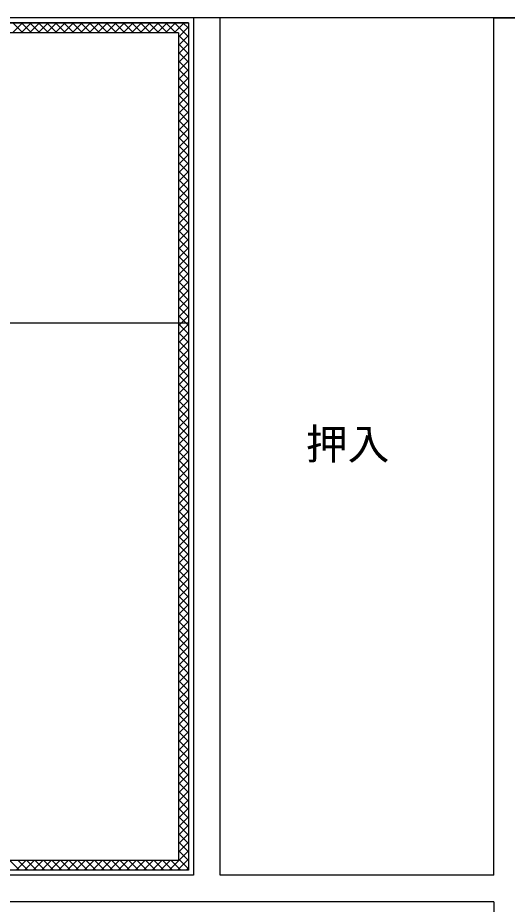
# Model space of a CAD drawing. Units: millimetres, scale not verified. Extents: x -6877 to 6873, y -4866 to 4752.
# Drawn here: x -2479 to -1013, y 653 to 3310 of the extents above; entities that cross this region are included whole.
import ezdxf
from ezdxf.enums import TextEntityAlignment as Align

# ---------------------------------------------------------------- set-up
doc = ezdxf.new("R2010")
doc.units = ezdxf.units.MM
doc.header["$LTSCALE"] = 50
for name, color, linetype in [('1-1_中線', 7, 'Continuous'), ('1-3_太線２', 3, 'Continuous'), ('1-4_細線', 4, 'Continuous'), ('1-6_文字', 4, 'Continuous'), ('1-A_中線', 4, 'Continuous')]:
    doc.layers.add(name, color=color, linetype=linetype)
doc.styles.add('ＭＳ ゴシック', font='')
doc.styles.get('ＭＳ ゴシック').set_extended_font_data('MS Gothic')

msp = doc.modelspace()

# ---------------------------------------------------------------- linework, layer by layer
at = {"layer": '1-1_中線'}
for p, q in [((-1967.55, 3295.4), (-5467.55, 3295.4)), ((-2567.55, 2395.4), (-1967.55, 2395.4))]:
    msp.add_line(p, q, dxfattribs=at)
msp.add_lwpolyline([(-1967.55, 3295.4), (-1967.55, 755.4), (-5467.55, 755.4)], dxfattribs=at)
at = {"layer": '1-3_太線２'}
msp.add_line((5167.45, 3310.4), (-5482.55, 3310.4), dxfattribs=at)
at = {"layer": '1-4_細線'}
for p, q in [((-1872.55, 3310.4), (-1952.55, 3310.4)), ((-1952.55, 3310.4), (-1952.55, 740.4)), ((-1872.55, 740.4), (-1872.55, 3310.4)), ((-1052.55, 3310.4), (-972.55, 3310.4)), ((-1052.55, 740.4), (-1052.55, 3310.4)), ((-1952.55, 740.4), (-5482.55, 740.4)), ((-1052.55, 740.4), (-1872.55, 740.4)), ((-1052.55, 660.4), (-5482.55, 660.4)), ((-1052.55, 660.4), (-1052.55, -2219.6))]:
    msp.add_line(p, q, dxfattribs=at)
at = {"layer": '1-A_中線'}
for p, q in [((-5467.55, 3295.4), (-1967.55, 3295.4)), ((-2463.9, 3295.4), (-2493.9, 3265.4)), ((-2493.24, 3295.4), (-2463.24, 3265.4)), ((-2438.44, 3295.4), (-2468.44, 3265.4)), ((-2467.78, 3295.4), (-2437.78, 3265.4)), ((-2412.98, 3295.4), (-2442.98, 3265.4)), ((-2442.32, 3295.4), (-2412.32, 3265.4)), ((-2387.53, 3295.4), (-2417.53, 3265.4)), ((-2416.87, 3295.4), (-2386.87, 3265.4)), ((-2362.07, 3295.4), (-2392.07, 3265.4)), ((-2391.41, 3295.4), (-2361.41, 3265.4)), ((-2336.62, 3295.4), (-2366.62, 3265.4)), ((-2365.96, 3295.4), (-2335.96, 3265.4)), ((-2311.16, 3295.4), (-2341.16, 3265.4)), ((-2340.5, 3295.4), (-2310.5, 3265.4)), ((-2285.7, 3295.4), (-2315.7, 3265.4)), ((-2315.04, 3295.4), (-2285.04, 3265.4)), ((-2260.25, 3295.4), (-2290.25, 3265.4)), ((-2289.59, 3295.4), (-2259.59, 3265.4)), ((-2234.79, 3295.4), (-2264.79, 3265.4)), ((-2264.13, 3295.4), (-2234.13, 3265.4)), ((-2209.34, 3295.4), (-2239.34, 3265.4)), ((-2238.68, 3295.4), (-2208.68, 3265.4)), ((-2183.88, 3295.4), (-2213.88, 3265.4)), ((-2213.22, 3295.4), (-2183.22, 3265.4)), ((-2158.43, 3295.4), (-2188.43, 3265.4)), ((-2187.77, 3295.4), (-2157.77, 3265.4)), ((-2132.97, 3295.4), (-2162.97, 3265.4)), ((-2162.31, 3295.4), (-2132.31, 3265.4)), ((-2107.51, 3295.4), (-2137.51, 3265.4)), ((-2136.85, 3295.4), (-2106.85, 3265.4)), ((-2082.06, 3295.4), (-2112.06, 3265.4)), ((-2111.4, 3295.4), (-2081.4, 3265.4)), ((-2056.6, 3295.4), (-2086.6, 3265.4)), ((-2085.94, 3295.4), (-2055.94, 3265.4)), ((-2031.15, 3295.4), (-2061.15, 3265.4)), ((-2060.49, 3295.4), (-2030.49, 3265.4)), ((-2005.69, 3295.4), (-2035.69, 3265.4)), ((-2035.03, 3295.4), (-2005.03, 3265.4)), ((-1980.23, 3295.4), (-2010.23, 3265.4)), ((-2009.57, 3295.4), (-1967.55, 3253.38)), ((-1984.12, 3295.4), (-1967.55, 3278.84)), ((-1967.55, 3295.4), (-1967.55, 755.4)), ((-1967.55, 3282.63), (-1997.55, 3252.63)), ((-1997.55, 3265.4), (-1997.55, 785.4)), ((-1997.55, 3257.93), (-1967.55, 3227.93)), ((-1967.55, 3257.17), (-1997.55, 3227.17)), ((-1997.55, 3232.47), (-1967.55, 3202.47)), ((-1967.55, 3231.72), (-1997.55, 3201.72)), ((-1997.55, 3207.02), (-1967.55, 3177.02)), ((-1967.55, 3206.26), (-1997.55, 3176.26)), ((-1997.55, 3181.56), (-1967.55, 3151.56)), ((-1967.55, 3180.81), (-1997.55, 3150.81)), ((-1997.55, 3156.1), (-1967.55, 3126.1)), ((-1967.55, 3155.35), (-1997.55, 3125.35)), ((-1997.55, 3130.65), (-1967.55, 3100.65)), ((-1967.55, 3129.89), (-1997.55, 3099.89)), ((-1997.55, 3105.19), (-1967.55, 3075.19)), ((-1967.55, 3104.44), (-1997.55, 3074.44)), ((-1997.55, 3079.74), (-1967.55, 3049.74)), ((-1967.55, 3078.98), (-1997.55, 3048.98)), ((-1997.55, 3054.28), (-1967.55, 3024.28)), ((-1967.55, 3053.53), (-1997.55, 3023.53)), ((-1997.55, 3028.82), (-1967.55, 2998.82)), ((-1967.55, 3028.07), (-1997.55, 2998.07)), ((-1997.55, 3003.37), (-1967.55, 2973.37)), ((-1967.55, 3002.61), (-1997.55, 2972.61)), ((-1997.55, 2977.91), (-1967.55, 2947.91)), ((-1967.55, 2977.16), (-1997.55, 2947.16)), ((-1997.55, 2952.46), (-1967.55, 2922.46)), ((-1967.55, 2951.7), (-1997.55, 2921.7)), ((-1997.55, 2927), (-1967.55, 2897)), ((-1967.55, 2926.25), (-1997.55, 2896.25)), ((-1997.55, 2901.55), (-1967.55, 2871.55)), ((-1967.55, 2900.79), (-1997.55, 2870.79)), ((-1997.55, 2876.09), (-1967.55, 2846.09)), ((-1967.55, 2875.34), (-1997.55, 2845.34)), ((-1997.55, 2850.63), (-1967.55, 2820.63)), ((-1967.55, 2849.88), (-1997.55, 2819.88)), ((-1997.55, 2825.18), (-1967.55, 2795.18)), ((-1967.55, 2824.42), (-1997.55, 2794.42)), ((-1997.55, 2799.72), (-1967.55, 2769.72)), ((-1967.55, 2798.97), (-1997.55, 2768.97)), ((-1997.55, 2774.27), (-1967.55, 2744.27)), ((-1967.55, 2773.51), (-1997.55, 2743.51)), ((-1997.55, 2748.81), (-1967.55, 2718.81)), ((-1967.55, 2748.06), (-1997.55, 2718.06)), ((-1997.55, 2723.35), (-1967.55, 2693.35)), ((-1967.55, 2722.6), (-1997.55, 2692.6)), ((-1997.55, 2697.9), (-1967.55, 2667.9)), ((-1967.55, 2697.14), (-1997.55, 2667.14)), ((-1997.55, 2672.44), (-1967.55, 2642.44)), ((-1967.55, 2671.69), (-1997.55, 2641.69)), ((-1997.55, 2646.99), (-1967.55, 2616.99)), ((-1967.55, 2646.23), (-1997.55, 2616.23)), ((-1997.55, 2621.53), (-1967.55, 2591.53)), ((-1967.55, 2620.78), (-1997.55, 2590.78)), ((-1997.55, 2596.08), (-1967.55, 2566.08)), ((-1967.55, 2595.32), (-1997.55, 2565.32)), ((-1997.55, 2570.62), (-1967.55, 2540.62)), ((-1967.55, 2569.87), (-1997.55, 2539.87)), ((-1997.55, 2545.16), (-1967.55, 2515.16)), ((-1967.55, 2544.41), (-1997.55, 2514.41)), ((-1997.55, 2519.71), (-1967.55, 2489.71)), ((-1967.55, 2518.95), (-1997.55, 2488.95)), ((-1997.55, 2494.25), (-1967.55, 2464.25)), ((-1967.55, 2493.5), (-1997.55, 2463.5)), ((-1997.55, 2468.8), (-1967.55, 2438.8)), ((-1967.55, 2468.04), (-1997.55, 2438.04)), ((-1997.55, 2443.34), (-1967.55, 2413.34)), ((-1967.55, 2442.59), (-1997.55, 2412.59)), ((-1997.55, 2417.88), (-1967.55, 2387.88)), ((-1967.55, 2417.13), (-1997.55, 2387.13)), ((-1997.55, 2392.43), (-1967.55, 2362.43)), ((-1967.55, 2391.67), (-1997.55, 2361.67)), ((-1997.55, 2366.97), (-1967.55, 2336.97)), ((-1967.55, 2366.22), (-1997.55, 2336.22)), ((-1997.55, 2341.52), (-1967.55, 2311.52)), ((-1967.55, 2340.76), (-1997.55, 2310.76)), ((-1997.55, 2316.06), (-1967.55, 2286.06)), ((-1967.55, 2315.31), (-1997.55, 2285.31)), ((-1997.55, 2290.61), (-1967.55, 2260.61)), ((-1967.55, 2289.85), (-1997.55, 2259.85)), ((-1997.55, 2265.15), (-1967.55, 2235.15)), ((-1967.55, 2264.4), (-1997.55, 2234.4)), ((-1997.55, 2239.69), (-1967.55, 2209.69)), ((-1967.55, 2238.94), (-1997.55, 2208.94)), ((-1997.55, 2214.24), (-1967.55, 2184.24)), ((-1967.55, 2213.48), (-1997.55, 2183.48)), ((-1997.55, 2188.78), (-1967.55, 2158.78)), ((-1967.55, 2188.03), (-1997.55, 2158.03)), ((-1997.55, 2163.33), (-1967.55, 2133.33)), ((-1967.55, 2162.57), (-1997.55, 2132.57)), ((-1997.55, 2137.87), (-1967.55, 2107.87)), ((-1967.55, 2137.12), (-1997.55, 2107.12)), ((-1997.55, 2112.41), (-1967.55, 2082.41)), ((-1967.55, 2111.66), (-1997.55, 2081.66)), ((-1997.55, 2086.96), (-1967.55, 2056.96)), ((-1967.55, 2086.2), (-1997.55, 2056.2)), ((-1997.55, 2061.5), (-1967.55, 2031.5)), ((-1967.55, 2060.75), (-1997.55, 2030.75)), ((-1997.55, 2036.05), (-1967.55, 2006.05)), ((-1967.55, 2035.29), (-1997.55, 2005.29)), ((-1997.55, 2010.59), (-1967.55, 1980.59)), ((-1967.55, 2009.84), (-1997.55, 1979.84)), ((-1997.55, 1985.14), (-1967.55, 1955.14)), ((-1967.55, 1984.38), (-1997.55, 1954.38)), ((-1997.55, 1959.68), (-1967.55, 1929.68)), ((-1967.55, 1958.93), (-1997.55, 1928.93)), ((-1997.55, 1934.22), (-1967.55, 1904.22)), ((-1967.55, 1933.47), (-1997.55, 1903.47)), ((-1997.55, 1908.77), (-1967.55, 1878.77)), ((-1967.55, 1908.01), (-1997.55, 1878.01)), ((-1997.55, 1883.31), (-1967.55, 1853.31)), ((-1967.55, 1882.56), (-1997.55, 1852.56)), ((-1997.55, 1857.86), (-1967.55, 1827.86)), ((-1967.55, 1857.1), (-1997.55, 1827.1)), ((-1997.55, 1832.4), (-1967.55, 1802.4)), ((-1967.55, 1831.65), (-1997.55, 1801.65)), ((-1997.55, 1806.94), (-1967.55, 1776.94)), ((-1967.55, 1806.19), (-1997.55, 1776.19)), ((-1997.55, 1781.49), (-1967.55, 1751.49)), ((-1967.55, 1780.73), (-1997.55, 1750.73)), ((-1997.55, 1756.03), (-1967.55, 1726.03)), ((-1967.55, 1755.28), (-1997.55, 1725.28)), ((-1997.55, 1730.58), (-1967.55, 1700.58)), ((-1967.55, 1729.82), (-1997.55, 1699.82)), ((-1997.55, 1705.12), (-1967.55, 1675.12)), ((-1967.55, 1704.37), (-1997.55, 1674.37)), ((-1997.55, 1679.67), (-1967.55, 1649.67)), ((-1967.55, 1678.91), (-1997.55, 1648.91)), ((-1997.55, 1654.21), (-1967.55, 1624.21)), ((-1967.55, 1653.46), (-1997.55, 1623.46)), ((-1997.55, 1628.75), (-1967.55, 1598.75)), ((-1967.55, 1628), (-1997.55, 1598)), ((-1997.55, 1603.3), (-1967.55, 1573.3)), ((-1967.55, 1602.54), (-1997.55, 1572.54)), ((-1997.55, 1577.84), (-1967.55, 1547.84)), ((-1967.55, 1577.09), (-1997.55, 1547.09)), ((-1997.55, 1552.39), (-1967.55, 1522.39)), ((-1967.55, 1551.63), (-1997.55, 1521.63)), ((-1997.55, 1526.93), (-1967.55, 1496.93)), ((-1967.55, 1526.18), (-1997.55, 1496.18)), ((-1997.55, 1501.47), (-1967.55, 1471.47)), ((-1967.55, 1500.72), (-1997.55, 1470.72)), ((-1997.55, 1476.02), (-1967.55, 1446.02)), ((-1967.55, 1475.26), (-1997.55, 1445.26)), ((-1997.55, 1450.56), (-1967.55, 1420.56)), ((-1967.55, 1449.81), (-1997.55, 1419.81)), ((-1997.55, 1425.11), (-1967.55, 1395.11)), ((-1967.55, 1424.35), (-1997.55, 1394.35)), ((-1997.55, 1399.65), (-1967.55, 1369.65)), ((-1967.55, 1398.9), (-1997.55, 1368.9)), ((-1997.55, 1374.2), (-1967.55, 1344.2)), ((-1967.55, 1373.44), (-1997.55, 1343.44)), ((-1997.55, 1348.74), (-1967.55, 1318.74)), ((-1967.55, 1347.98), (-1997.55, 1317.98)), ((-1997.55, 1323.28), (-1967.55, 1293.28)), ((-1967.55, 1322.53), (-1997.55, 1292.53)), ((-1997.55, 1297.83), (-1967.55, 1267.83)), ((-1967.55, 1297.07), (-1997.55, 1267.07)), ((-1997.55, 1272.37), (-1967.55, 1242.37)), ((-1967.55, 1271.62), (-1997.55, 1241.62)), ((-1997.55, 1246.92), (-1967.55, 1216.92)), ((-1967.55, 1246.16), (-1997.55, 1216.16)), ((-1997.55, 1221.46), (-1967.55, 1191.46)), ((-1967.55, 1220.71), (-1997.55, 1190.71)), ((-1997.55, 1196), (-1967.55, 1166)), ((-1967.55, 1195.25), (-1997.55, 1165.25)), ((-1997.55, 1170.55), (-1967.55, 1140.55)), ((-1967.55, 1169.79), (-1997.55, 1139.79)), ((-1997.55, 1145.09), (-1967.55, 1115.09)), ((-1967.55, 1144.34), (-1997.55, 1114.34)), ((-1997.55, 1119.64), (-1967.55, 1089.64)), ((-1967.55, 1118.88), (-1997.55, 1088.88)), ((-1997.55, 1094.18), (-1967.55, 1064.18)), ((-1967.55, 1093.43), (-1997.55, 1063.43)), ((-1997.55, 1068.72), (-1967.55, 1038.72)), ((-1967.55, 1067.97), (-1997.55, 1037.97)), ((-1997.55, 1043.27), (-1967.55, 1013.27)), ((-1967.55, 1042.51), (-1997.55, 1012.51)), ((-1997.55, 1017.81), (-1967.55, 987.81)), ((-1967.55, 1017.06), (-1997.55, 987.06)), ((-1997.55, 992.36), (-1967.55, 962.36)), ((-1967.55, 991.6), (-1997.55, 961.6)), ((-1997.55, 966.9), (-1967.55, 936.9)), ((-1967.55, 966.15), (-1997.55, 936.15)), ((-1997.55, 941.45), (-1967.55, 911.45)), ((-1967.55, 940.69), (-1997.55, 910.69)), ((-1997.55, 915.99), (-1967.55, 885.99)), ((-1967.55, 915.24), (-1997.55, 885.24)), ((-1997.55, 890.53), (-1967.55, 860.53)), ((-1967.55, 889.78), (-1997.55, 859.78)), ((-1997.55, 865.08), (-1967.55, 835.08)), ((-1967.55, 864.32), (-1997.55, 834.32)), ((-1997.55, 839.62), (-1967.55, 809.62)), ((-1967.55, 838.87), (-1997.55, 808.87)), ((-1967.55, 813.41), (-2025.56, 755.4)), ((-1997.55, 814.17), (-1967.55, 784.17)), ((-5437.55, 785.4), (-1997.55, 785.4)), ((-2503.36, 785.4), (-2473.36, 755.4)), ((-2453.77, 785.4), (-2483.77, 755.4)), ((-2477.91, 785.4), (-2447.91, 755.4)), ((-2428.31, 785.4), (-2458.31, 755.4)), ((-2452.45, 785.4), (-2422.45, 755.4)), ((-2402.86, 785.4), (-2432.86, 755.4)), ((-2427, 785.4), (-2397, 755.4)), ((-2377.4, 785.4), (-2407.4, 755.4)), ((-2401.54, 785.4), (-2371.54, 755.4)), ((-2351.94, 785.4), (-2381.94, 755.4)), ((-2376.08, 785.4), (-2346.08, 755.4)), ((-2326.49, 785.4), (-2356.49, 755.4)), ((-2350.63, 785.4), (-2320.63, 755.4)), ((-2301.03, 785.4), (-2331.03, 755.4)), ((-2325.17, 785.4), (-2295.17, 755.4)), ((-2275.58, 785.4), (-2305.58, 755.4)), ((-2299.72, 785.4), (-2269.72, 755.4)), ((-2250.12, 785.4), (-2280.12, 755.4)), ((-2274.26, 785.4), (-2244.26, 755.4)), ((-2224.66, 785.4), (-2254.66, 755.4)), ((-2248.81, 785.4), (-2218.81, 755.4)), ((-2199.21, 785.4), (-2229.21, 755.4)), ((-2223.35, 785.4), (-2193.35, 755.4)), ((-2173.75, 785.4), (-2203.75, 755.4)), ((-2197.89, 785.4), (-2167.89, 755.4)), ((-2148.3, 785.4), (-2178.3, 755.4)), ((-2172.44, 785.4), (-2142.44, 755.4)), ((-2122.84, 785.4), (-2152.84, 755.4)), ((-2146.98, 785.4), (-2116.98, 755.4)), ((-2097.39, 785.4), (-2127.39, 755.4)), ((-2121.53, 785.4), (-2091.53, 755.4)), ((-2071.93, 785.4), (-2101.93, 755.4)), ((-2096.07, 785.4), (-2066.07, 755.4)), ((-2046.47, 785.4), (-2076.47, 755.4)), ((-2070.61, 785.4), (-2040.61, 755.4)), ((-2021.02, 785.4), (-2051.02, 755.4)), ((-2045.16, 785.4), (-2015.16, 755.4)), ((-2019.7, 785.4), (-1989.7, 755.4)), ((-1967.55, 787.96), (-2000.11, 755.4)), ((-1997.55, 788.71), (-1967.55, 758.71)), ((-1967.55, 762.5), (-1974.65, 755.4))]:
    msp.add_line(p, q, dxfattribs=at)
for points in [[(-1967.55, 755.4), (-5467.55, 755.4), (-5467.55, 3295.4)], [(-1997.55, 3265.4), (-5437.55, 3265.4), (-5437.55, 785.4)]]:
    msp.add_lwpolyline(points, dxfattribs=at)

# ---------------------------------------------------------------- texts
at = {"layer": '1-6_文字', "style": 'ＭＳ ゴシック'}
msp.add_text('押入', height=91.64, dxfattribs=at).set_placement((-1615.62, 1958.92), align=Align.BOTTOM_LEFT)

doc.saveas('drawing.dxf')
